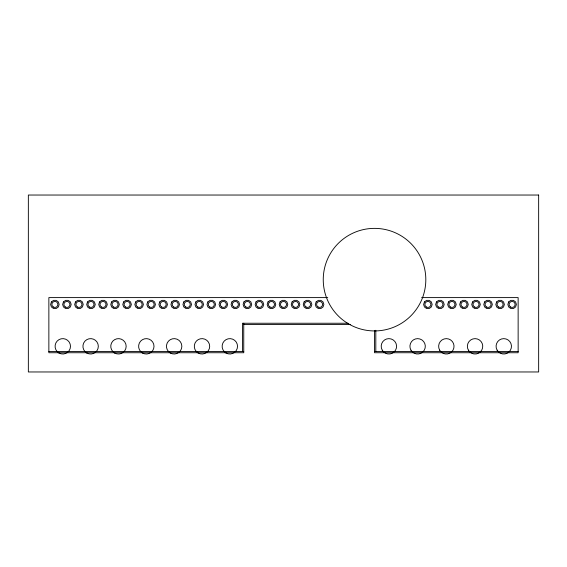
<?xml version="1.0" encoding="UTF-8"?>
<svg xmlns="http://www.w3.org/2000/svg" width="567" height="567" viewBox="0 0 567 567"><rect width="100%" height="100%" fill="white"/><g stroke="black" fill="none" stroke-linecap="round" stroke-linejoin="round"><path stroke-width="0.85" d="M327.769 297.604L48.861 297.604L48.861 352.738L243.753 352.738L243.753 323.247M421.628 297.604L518.139 297.604L518.139 352.738L374.532 352.738L374.532 330.611M348.025 323.247L242.47 323.247L242.47 351.455M243.753 324.53L350.675 324.53M48.861 351.455L243.753 351.455M374.532 351.455L518.139 351.455M375.815 330.299L375.815 351.455M51.42 301.928L50.605 304.444L51.42 306.953L53.56 308.505L56.204 308.505L58.337 306.953L59.152 304.444L58.337 301.928L56.204 300.375L53.56 300.375L51.42 301.928M63.454 301.928L62.639 304.444L63.454 306.953L65.595 308.505L68.231 308.505L70.372 306.953L71.187 304.444L70.372 301.928L68.231 300.375L65.595 300.375L63.454 301.928M75.489 301.928L74.674 304.444L75.489 306.953L77.622 308.505L80.266 308.505L82.406 306.953L83.221 304.444L82.406 301.928L80.266 300.375L77.622 300.375L75.489 301.928M87.524 301.928L86.701 304.444L87.524 306.953L89.657 308.505L92.301 308.505L94.434 306.953L95.256 304.444L94.434 301.928L92.301 300.375L89.657 300.375L87.524 301.928M99.551 301.928L98.736 304.444L99.551 306.953L101.691 308.505L104.335 308.505L106.468 306.953L107.283 304.444L106.468 301.928L104.335 300.375L101.691 300.375L99.551 301.928M111.586 301.928L110.771 304.444L111.586 306.953L113.726 308.505L116.363 308.505L118.503 306.953L119.318 304.444L118.503 301.928L116.363 300.375L113.726 300.375L111.586 301.928M123.62 301.928L122.805 304.444L123.62 306.953L125.754 308.505L128.397 308.505L130.53 306.953L131.353 304.444L130.53 301.928L128.397 300.375L125.754 300.375L123.62 301.928M135.655 301.928L134.833 304.444L135.655 306.953L137.788 308.505L140.432 308.505L142.565 306.953L143.38 304.444L142.565 301.928L140.432 300.375L137.788 300.375L135.655 301.928M147.682 301.928L146.867 304.444L147.682 306.953L149.823 308.505L152.459 308.505L154.6 306.953L155.415 304.444L154.6 301.928L152.459 300.375L149.823 300.375L147.682 301.928M159.717 301.928L158.902 304.444L159.717 306.953L161.85 308.505L164.494 308.505L166.634 306.953L167.449 304.444L166.634 301.928L164.494 300.375L161.85 300.375L159.717 301.928M171.751 301.928L170.936 304.444L171.751 306.953L173.885 308.505L176.528 308.505L178.662 306.953L179.484 304.444L178.662 301.928L176.528 300.375L173.885 300.375L171.751 301.928M183.779 301.928L182.964 304.444L183.779 306.953L185.919 308.505L188.563 308.505L190.696 306.953L191.511 304.444L190.696 301.928L188.563 300.375L185.919 300.375L183.779 301.928M195.813 301.928L194.998 304.444L195.813 306.953L197.954 308.505L200.59 308.505L202.731 306.953L203.546 304.444L202.731 301.928L200.59 300.375L197.954 300.375L195.813 301.928M207.848 301.928L207.033 304.444L207.848 306.953L209.981 308.505L212.625 308.505L214.765 306.953L215.58 304.444L214.765 301.928L212.625 300.375L209.981 300.375L207.848 301.928M219.883 301.928L219.06 304.444L219.883 306.953L222.016 308.505L224.66 308.505L226.793 306.953L227.608 304.444L226.793 301.928L224.66 300.375L222.016 300.375L219.883 301.928M231.91 301.928L231.095 304.444L231.91 306.953L234.051 308.505L236.687 308.505L238.827 306.953L239.643 304.444L238.827 301.928L236.687 300.375L234.051 300.375L231.91 301.928M243.945 301.928L243.13 304.444L243.945 306.953L246.078 308.505L248.722 308.505L250.862 306.953L251.677 304.444L250.862 301.928L248.722 300.375L246.078 300.375L243.945 301.928M255.979 301.928L255.164 304.444L255.979 306.953L258.113 308.505L260.756 308.505L262.89 306.953L263.712 304.444L262.89 301.928L260.756 300.375L258.113 300.375L255.979 301.928M268.007 301.928L267.192 304.444L268.007 306.953L270.147 308.505L272.791 308.505L274.924 306.953L275.739 304.444L274.924 301.928L272.791 300.375L270.147 300.375L268.007 301.928M280.041 301.928L279.226 304.444L280.041 306.953L282.182 308.505L284.818 308.505L286.959 306.953L287.774 304.444L286.959 301.928L284.818 300.375L282.182 300.375L280.041 301.928M292.076 301.928L291.261 304.444L292.076 306.953L294.209 308.505L296.853 308.505L298.993 306.953L299.808 304.444L298.993 301.928L296.853 300.375L294.209 300.375L292.076 301.928M304.11 301.928L303.288 304.444L304.11 306.953L306.244 308.505L308.887 308.505L311.021 306.953L311.836 304.444L311.021 301.928L308.887 300.375L306.244 300.375L304.11 301.928M316.138 301.928L315.323 304.444L316.138 306.953L318.278 308.505L320.922 308.505L323.055 306.953L323.87 304.444L323.055 301.928L320.922 300.375L318.278 300.375L316.138 301.928M424.435 301.928L423.62 304.444L424.435 306.953L426.568 308.505L429.212 308.505L431.345 306.953L432.167 304.444L431.345 301.928L429.212 300.375L426.568 300.375L424.435 301.928M436.47 301.928L435.647 304.444L436.47 306.953L438.603 308.505L441.246 308.505L443.38 306.953L444.195 304.444L443.38 301.928L441.246 300.375L438.603 300.375L436.47 301.928M448.497 301.928L447.682 304.444L448.497 306.953L450.637 308.505L453.274 308.505L455.414 306.953L456.229 304.444L455.414 301.928L453.274 300.375L450.637 300.375L448.497 301.928M460.532 301.928L459.717 304.444L460.532 306.953L462.665 308.505L465.309 308.505L467.449 306.953L468.264 304.444L467.449 301.928L465.309 300.375L462.665 300.375L460.532 301.928M472.566 301.928L471.744 304.444L472.566 306.953L474.699 308.505L477.343 308.505L479.476 306.953L480.299 304.444L479.476 301.928L477.343 300.375L474.699 300.375L472.566 301.928M484.594 301.928L483.779 304.444L484.594 306.953L486.734 308.505L489.378 308.505L491.511 306.953L492.326 304.444L491.511 301.928L489.378 300.375L486.734 300.375L484.594 301.928M496.628 301.928L495.813 304.444L496.628 306.953L498.769 308.505L501.405 308.505L503.546 306.953L504.361 304.444L503.546 301.928L501.405 300.375L498.769 300.375L496.628 301.928M508.663 301.928L507.848 304.444L508.663 306.953L510.796 308.505L513.44 308.505L515.58 306.953L516.395 304.444L515.58 301.928L513.44 300.375L510.796 300.375L508.663 301.928M538.65 195.034L28.35 195.034L28.35 371.966L538.65 371.966L538.65 195.034M348.889 324.069A51.285 51.285 0 0 0 425.817 279.651A51.285 51.285 0 0 0 348.889 235.241A51.285 51.285 0 0 0 348.889 324.069M510.626 307.03A2.991 2.991 0 0 0 515.112 304.444A2.991 2.991 0 0 0 510.626 301.85A2.991 2.991 0 0 0 510.626 307.03M498.591 307.03A2.991 2.991 0 0 0 503.078 304.444A2.991 2.991 0 0 0 498.591 301.85A2.991 2.991 0 0 0 498.591 307.03M486.557 307.03A2.991 2.991 0 0 0 491.043 304.444A2.991 2.991 0 0 0 486.557 301.85A2.991 2.991 0 0 0 486.557 307.03M474.522 307.03A2.991 2.991 0 0 0 479.016 304.444A2.991 2.991 0 0 0 474.522 301.85A2.991 2.991 0 0 0 474.522 307.03M462.495 307.03A2.991 2.991 0 0 0 466.981 304.444A2.991 2.991 0 0 0 462.495 301.85A2.991 2.991 0 0 0 462.495 307.03M450.46 307.03A2.991 2.991 0 0 0 454.947 304.444A2.991 2.991 0 0 0 450.46 301.85A2.991 2.991 0 0 0 450.46 307.03M438.426 307.03A2.991 2.991 0 0 0 442.912 304.444A2.991 2.991 0 0 0 438.426 301.85A2.991 2.991 0 0 0 438.426 307.03M426.398 307.03A2.991 2.991 0 0 0 430.885 304.444A2.991 2.991 0 0 0 426.398 301.85A2.991 2.991 0 0 0 426.398 307.03M318.101 307.03A2.991 2.991 0 0 0 322.588 304.444A2.991 2.991 0 0 0 318.101 301.85A2.991 2.991 0 0 0 318.101 307.03M306.067 307.03A2.991 2.991 0 0 0 310.56 304.444A2.991 2.991 0 0 0 306.067 301.85A2.991 2.991 0 0 0 306.067 307.03M294.039 307.03A2.991 2.991 0 0 0 298.525 304.444A2.991 2.991 0 0 0 294.039 301.85A2.991 2.991 0 0 0 294.039 307.03M282.005 307.03A2.991 2.991 0 0 0 286.491 304.444A2.991 2.991 0 0 0 282.005 301.85A2.991 2.991 0 0 0 282.005 307.03M269.97 307.03A2.991 2.991 0 0 0 274.456 304.444A2.991 2.991 0 0 0 269.97 301.85A2.991 2.991 0 0 0 269.97 307.03M257.942 307.03A2.991 2.991 0 0 0 262.429 304.444A2.991 2.991 0 0 0 257.942 301.85A2.991 2.991 0 0 0 257.942 307.03M245.908 307.03A2.991 2.991 0 0 0 250.394 304.444A2.991 2.991 0 0 0 245.908 301.85A2.991 2.991 0 0 0 245.908 307.03M233.873 307.03A2.991 2.991 0 0 0 238.36 304.444A2.991 2.991 0 0 0 233.873 301.85A2.991 2.991 0 0 0 233.873 307.03M221.839 307.03A2.991 2.991 0 0 0 226.332 304.444A2.991 2.991 0 0 0 221.839 301.85A2.991 2.991 0 0 0 221.839 307.03M209.811 307.03A2.991 2.991 0 0 0 214.298 304.444A2.991 2.991 0 0 0 209.811 301.85A2.991 2.991 0 0 0 209.811 307.03M197.777 307.03A2.991 2.991 0 0 0 202.263 304.444A2.991 2.991 0 0 0 197.777 301.85A2.991 2.991 0 0 0 197.777 307.03M185.742 307.03A2.991 2.991 0 0 0 190.228 304.444A2.991 2.991 0 0 0 185.742 301.85A2.991 2.991 0 0 0 185.742 307.03M173.708 307.03A2.991 2.991 0 0 0 178.201 304.444A2.991 2.991 0 0 0 173.708 301.85A2.991 2.991 0 0 0 173.708 307.03M161.68 307.03A2.991 2.991 0 0 0 166.166 304.444A2.991 2.991 0 0 0 161.68 301.85A2.991 2.991 0 0 0 161.68 307.03M149.645 307.03A2.991 2.991 0 0 0 154.132 304.444A2.991 2.991 0 0 0 149.645 301.85A2.991 2.991 0 0 0 149.645 307.03M137.611 307.03A2.991 2.991 0 0 0 142.097 304.444A2.991 2.991 0 0 0 137.611 301.85A2.991 2.991 0 0 0 137.611 307.03M125.583 307.03A2.991 2.991 0 0 0 130.07 304.444A2.991 2.991 0 0 0 125.583 301.85A2.991 2.991 0 0 0 125.583 307.03M113.549 307.03A2.991 2.991 0 0 0 118.035 304.444A2.991 2.991 0 0 0 113.549 301.85A2.991 2.991 0 0 0 113.549 307.03M101.514 307.03A2.991 2.991 0 0 0 106.001 304.444A2.991 2.991 0 0 0 101.514 301.85A2.991 2.991 0 0 0 101.514 307.03M89.48 307.03A2.991 2.991 0 0 0 93.973 304.444A2.991 2.991 0 0 0 89.48 301.85A2.991 2.991 0 0 0 89.48 307.03M77.452 307.03A2.991 2.991 0 0 0 81.939 304.444A2.991 2.991 0 0 0 77.452 301.85A2.991 2.991 0 0 0 77.452 307.03M65.418 307.03A2.991 2.991 0 0 0 69.904 304.444A2.991 2.991 0 0 0 65.418 301.85A2.991 2.991 0 0 0 65.418 307.03M53.383 307.03A2.991 2.991 0 0 0 57.869 304.444A2.991 2.991 0 0 0 53.383 301.85A2.991 2.991 0 0 0 53.383 307.03M497.11 350.172A7.69 7.69 0 0 0 510.435 350.172A7.69 7.69 0 0 0 503.772 338.634A7.69 7.69 0 0 0 497.11 350.172M468.392 350.172A7.69 7.69 0 0 0 481.716 350.172A7.69 7.69 0 0 0 475.054 338.634A7.69 7.69 0 0 0 468.392 350.172M439.673 350.172A7.69 7.69 0 0 0 452.998 350.172A7.69 7.69 0 0 0 446.335 338.634A7.69 7.69 0 0 0 439.673 350.172M410.955 350.172A7.69 7.69 0 0 0 424.279 350.172A7.69 7.69 0 0 0 417.617 338.634A7.69 7.69 0 0 0 410.955 350.172M382.229 350.172A7.69 7.69 0 0 0 395.553 350.172A7.69 7.69 0 0 0 388.891 338.634A7.69 7.69 0 0 0 382.229 350.172M225.985 352.986A7.69 7.69 0 0 0 237.523 346.324A7.69 7.69 0 0 0 225.985 339.661A7.69 7.69 0 0 0 225.985 352.986M198.145 352.986A7.69 7.69 0 0 0 209.684 346.324A7.69 7.69 0 0 0 198.145 339.661A7.69 7.69 0 0 0 198.145 352.986M170.306 352.986A7.69 7.69 0 0 0 181.844 346.324A7.69 7.69 0 0 0 170.306 339.661A7.69 7.69 0 0 0 170.306 352.986M142.466 352.986A7.69 7.69 0 0 0 154.004 346.324A7.69 7.69 0 0 0 142.466 339.661A7.69 7.69 0 0 0 142.466 352.986M114.619 352.986A7.69 7.69 0 0 0 126.157 346.324A7.69 7.69 0 0 0 114.619 339.661A7.69 7.69 0 0 0 114.619 352.986M86.779 352.986A7.69 7.69 0 0 0 98.318 346.324A7.69 7.69 0 0 0 86.779 339.661A7.69 7.69 0 0 0 86.779 352.986M58.94 352.986A7.69 7.69 0 0 0 70.478 346.324A7.69 7.69 0 0 0 58.94 339.661A7.69 7.69 0 0 0 58.94 352.986"/></g></svg>
